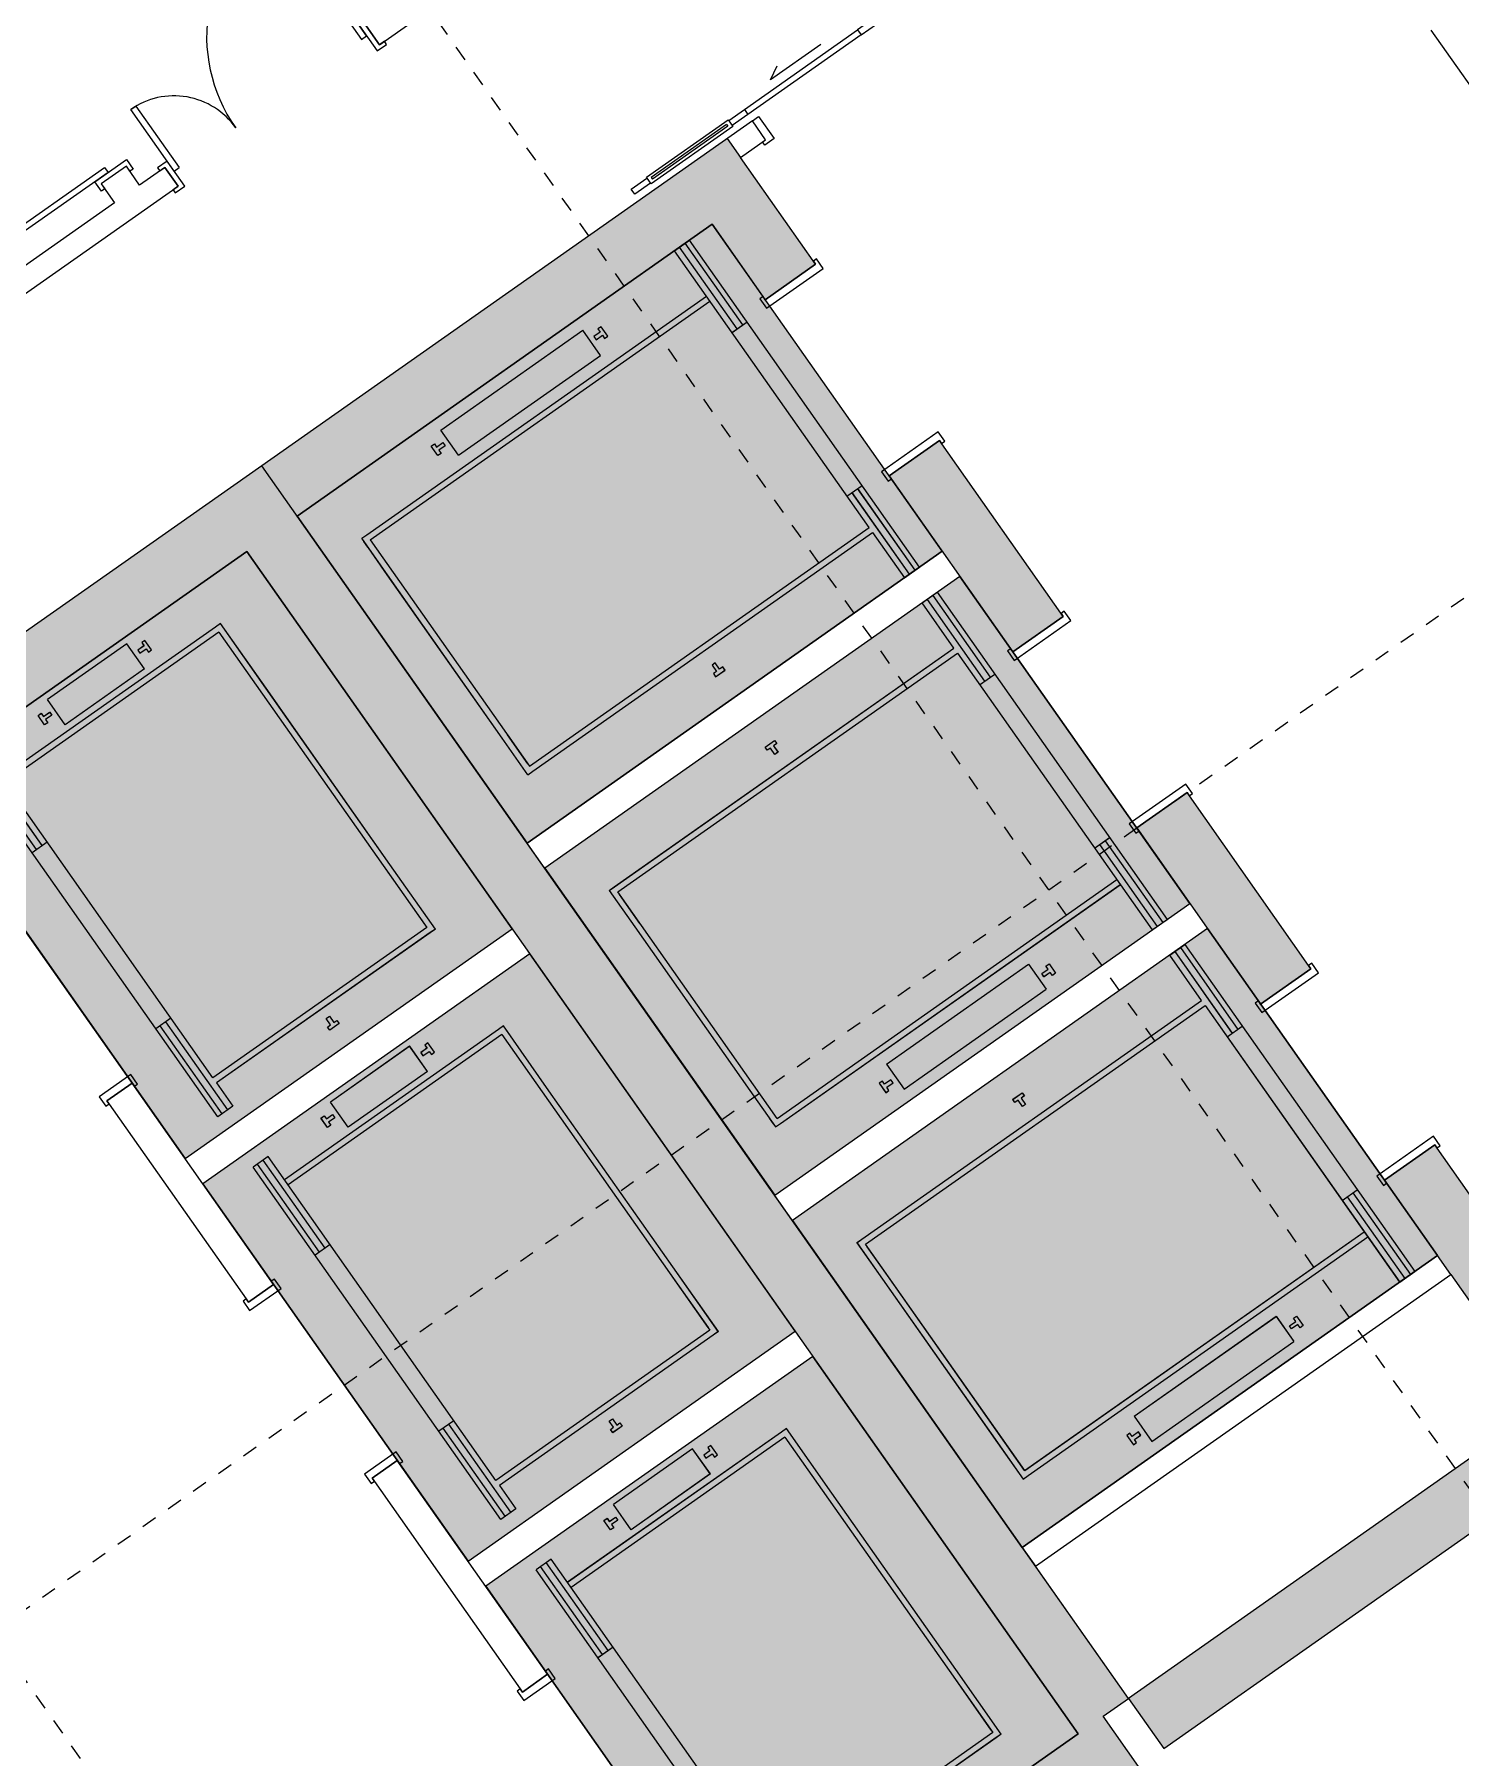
# Model space of a CAD drawing. Extents: x 274235 to 276654, y 142848 to 144425.
# Drawn here: x 276114.07 to 276123.34, y 143081.18 to 143092.39 of the extents above; entities that cross this region are included whole.
import ezdxf

# ---------------------------------------------------------------- set-up
doc = ezdxf.new("R2010")
doc.units = 0
doc.header["$LTSCALE"] = 1.5
doc.linetypes.add('ACM-G-CENTER', pattern=[50.8, 31.75, -6.35, 6.35, -6.35])
doc.linetypes.add('Hidden 1_32_', pattern=[1.389063, 0.79375, -0.595313])
doc.layers.get('0').update_dxf_attribs({"linetype": 'CONTINUOUS', "lineweight": 0})
for name, color, linetype, lineweight in [('_ACM-A-DETL', 7, 'CONTINUOUS', 5), ('_ACM-A-DOOR', 1, 'CONTINUOUS', 5), ('_ACM-A-GRID', 3, 'CONTINUOUS', 5), ('_ACM-A-OTHER', 1, 'CONTINUOUS', 5), ('_ACM-A-WALL-FULL', 6, 'CONTINUOUS', 13), ('_ACM-A-WALL-PATT', 8, 'CONTINUOUS', 9)]:
    doc.layers.add(name, color=color, linetype=linetype, lineweight=lineweight)

# ---------------------------------------------------------------- blocks, each defined once
blk = doc.blocks.new('acm_Generic Model-Elevator-Side Load - Side Load Elevator-3731281-B1_Working')
at = {"layer": '_ACM-A-OTHER'}
blk.add_hatch(color=256, dxfattribs=at).paths.add_polyline_path([(0, 1500), (-2600, 1500), (-2600, -1500), (0, -1500)])
for p, q in [((-2600, 1500), (-2600, -1500)), ((0, 1500), (-2600, 1500)), ((0, 1500), (-2600, 1500)), ((-2600, 1500), (-2600, -1500)), ((0, 1500), (0, -1500)), ((0, -1500), (0, 1500)), ((-1325, 1332.5), (-1325, 1357.5)), ((-1325, 1357.5), (-1250, 1357.5)), ((-1250, 1357.5), (-1250, 1332.5)), ((-450, 1400), (-330, 1400)), ((-450, 1215), (-450, 1400)), ((-410, 1400), (-410, 700)), ((-365, 1400), (-365, 700)), ((-330, 1400), (-330, -1400)), ((-1300, 1332.5), (-1325, 1332.5)), ((-1300, 1282.5), (-1300, 1332.5)), ((-1275, 1282.5), (-1300, 1282.5)), ((-1275, 1332.5), (-1275, 1282.5)), ((-1250, 1332.5), (-1275, 1332.5)), ((-2190, 1215), (-2190, 700)), ((-2190, 1215), (-2150, 1215)), ((-2150, 1215), (-450, 1215)), ((-2150, -1175), (-2150, 1175)), ((-2150, 1175), (-450, 1175)), ((-2150, 700), (-2150, 1155)), ((-450, 1175), (-450, -1400)), ((-2190, 700), (-2190, -700)), ((-450, 700), (-330, 700)), ((-2190, -700), (-2190, -1215)), ((-450, -700), (-330, -700)), ((-410, -700), (-410, -1400)), ((-365, -700), (-365, -1400)), ((-2190, -1144.1), (-2190, -1189.1)), ((-2190, -1215), (-2150, -1215)), ((-2150, -1175), (-450, -1175)), ((-2150, -1215), (-450, -1215)), ((-1700, -1332.5), (-1725, -1332.5)), ((-1725, -1332.5), (-1725, -1407.5)), ((-1700, -1357.5), (-1700, -1332.5)), ((-1615, -1257.5), (-1615, -1457.5)), ((-1615, -1257.5), (-985, -1257.5)), ((-985, -1257.5), (-985, -1457.5)), ((-900, -1332.5), (-875, -1332.5)), ((-900, -1357.5), (-900, -1332.5)), ((-875, -1332.5), (-875, -1407.5)), ((-1725, -1407.5), (-1700, -1407.5)), ((-1650, -1357.5), (-1700, -1357.5)), ((-1700, -1382.5), (-1650, -1382.5)), ((-1700, -1407.5), (-1700, -1382.5)), ((-1650, -1382.5), (-1650, -1357.5)), ((-950, -1357.5), (-900, -1357.5)), ((-950, -1382.5), (-950, -1357.5)), ((-900, -1382.5), (-950, -1382.5)), ((-900, -1407.5), (-900, -1382.5)), ((-875, -1407.5), (-900, -1407.5)), ((-450, -1400), (-330, -1400)), ((-2600, -1500), (0, -1500)), ((-2600, -1500), (0, -1500)), ((-1615, -1457.5), (-985, -1457.5))]:
    blk.add_line(p, q, dxfattribs=at)
blk = doc.blocks.new('acm_Generic Model-Elevator-Side Load - Side Load Elevator-3718905-B1_Working')
at = {"layer": '_ACM-A-OTHER'}
blk.add_hatch(color=256, dxfattribs=at).paths.add_polyline_path([(-3300, -1300), (0, -1300), (0, 1300), (-3300, 1300)])
for p, q in [((-3300, 1300), (-3300, -1300)), ((0, 1300), (-3300, 1300)), ((0, 1300), (-3300, 1300)), ((-3300, 1300), (-3300, -1300)), ((-300, 1300), (-180, 1300)), ((-300, 940), (-300, 1300)), ((-260, 1300), (-260, 650)), ((-215, 1300), (-215, 650)), ((-180, 1300), (-180, -1300)), ((0, 1300), (0, -1300)), ((0, -1300), (0, 1300)), ((-1675, 1095), (-1675, 1120)), ((-1675, 1120), (-1600, 1120)), ((-1650, 1095), (-1675, 1095)), ((-1650, 1045), (-1650, 1095)), ((-1625, 1045), (-1650, 1045)), ((-1625, 1095), (-1625, 1045)), ((-1600, 1095), (-1625, 1095)), ((-1600, 1120), (-1600, 1095)), ((-3040, 940), (-3040, 650)), ((-3040, 940), (-3000, 940)), ((-3000, 940), (-300, 940)), ((-3000, -900), (-3000, 900)), ((-3000, 900), (-300, 900)), ((-300, 900), (-300, -1300)), ((-3000, 650), (-3000, 880)), ((-3040, 650), (-3040, -650)), ((-300, 650), (-180, 650)), ((-3040, -650), (-3040, -940)), ((-300, -650), (-180, -650)), ((-260, -650), (-260, -1300)), ((-215, -650), (-215, -1300)), ((-3040, -869), (-3040, -914)), ((-3040, -940), (-3000, -940)), ((-3000, -900), (-300, -900)), ((-3000, -940), (-300, -940)), ((-2300, -1095), (-2325, -1095)), ((-2325, -1095), (-2325, -1170)), ((-2300, -1120), (-2300, -1095)), ((-2250, -1120), (-2300, -1120)), ((-2250, -1145), (-2250, -1120)), ((-2215, -1020), (-2215, -1220)), ((-2215, -1020), (-1085, -1020)), ((-1085, -1020), (-1085, -1220)), ((-1050, -1120), (-1000, -1120)), ((-1050, -1145), (-1050, -1120)), ((-1000, -1095), (-975, -1095)), ((-1000, -1120), (-1000, -1095)), ((-975, -1095), (-975, -1170)), ((-2325, -1170), (-2300, -1170)), ((-2300, -1145), (-2250, -1145)), ((-2300, -1170), (-2300, -1145)), ((-2215, -1220), (-1085, -1220)), ((-1000, -1145), (-1050, -1145)), ((-1000, -1170), (-1000, -1145)), ((-975, -1170), (-1000, -1170)), ((-3300, -1300), (0, -1300)), ((-3300, -1300), (0, -1300)), ((-300, -1300), (-180, -1300))]:
    blk.add_line(p, q, dxfattribs=at)
blk = doc.blocks.new('acm_Generic Model-Elevator-Side Load - Side Load Elevator-3719004-B1_Working')
at = {"layer": '_ACM-A-OTHER'}
blk.add_hatch(color=256, dxfattribs=at).paths.add_polyline_path([(-3300, -1300), (0, -1300), (0, 1300), (-3300, 1300)])
for p, q in [((-3300, 1300), (0, 1300)), ((-3300, -1300), (-3300, 1300)), ((0, 1300), (-3300, 1300)), ((-3300, 1300), (-3300, -1300)), ((-300, 1300), (-180, 1300)), ((-300, -900), (-300, 1300)), ((-260, 650), (-260, 1300)), ((-215, 650), (-215, 1300)), ((-180, -1300), (-180, 1300)), ((0, -1300), (0, 1300)), ((0, -1300), (0, 1300)), ((-2325, 1170), (-2300, 1170)), ((-2325, 1095), (-2325, 1170)), ((-2300, 1170), (-2300, 1145)), ((-2300, 1145), (-2250, 1145)), ((-2250, 1145), (-2250, 1120)), ((-2215, 1020), (-2215, 1220)), ((-2215, 1220), (-1085, 1220)), ((-1085, 1020), (-1085, 1220)), ((-1050, 1145), (-1050, 1120)), ((-1000, 1145), (-1050, 1145)), ((-1000, 1170), (-1000, 1145)), ((-975, 1170), (-1000, 1170)), ((-975, 1095), (-975, 1170)), ((-2300, 1095), (-2325, 1095)), ((-2300, 1120), (-2300, 1095)), ((-2250, 1120), (-2300, 1120)), ((-2215, 1020), (-1085, 1020)), ((-1050, 1120), (-1000, 1120)), ((-1000, 1120), (-1000, 1095)), ((-1000, 1095), (-975, 1095)), ((-3040, 650), (-3040, 940)), ((-3040, 940), (-3000, 940)), ((-3040, 869), (-3040, 914)), ((-3000, 940), (-300, 940)), ((-3000, 900), (-300, 900)), ((-3000, 900), (-3000, -900)), ((-3040, -650), (-3040, 650)), ((-300, 650), (-180, 650)), ((-3040, -940), (-3040, -650)), ((-3000, -650), (-3000, -880)), ((-300, -650), (-180, -650)), ((-260, -1300), (-260, -650)), ((-215, -1300), (-215, -650)), ((-3040, -940), (-3000, -940)), ((-3000, -900), (-300, -900)), ((-3000, -940), (-300, -940)), ((-300, -940), (-300, -1300)), ((-1675, -1095), (-1675, -1120)), ((-1650, -1095), (-1675, -1095)), ((-1675, -1120), (-1600, -1120)), ((-1650, -1045), (-1650, -1095)), ((-1625, -1045), (-1650, -1045)), ((-1625, -1095), (-1625, -1045)), ((-1600, -1095), (-1625, -1095)), ((-1600, -1120), (-1600, -1095)), ((0, -1300), (-3300, -1300)), ((-3300, -1300), (0, -1300)), ((-300, -1300), (-180, -1300))]:
    blk.add_line(p, q, dxfattribs=at)
blk = doc.blocks.new('BASEMENT20250512')
at = {"layer": '_ACM-A-WALL-PATT', "lineweight": 5}
for points in [[(877542.0965, 655623.9523), (877824.9392, 655906.7951), (870895.2928, 662836.4415), (870612.4501, 662553.5988), (870895.2928, 662270.7561)], [(864389.9104, 655765.3737), (870895.2928, 662270.7561), (870612.4501, 662553.5988), (864107.0677, 656048.2164)], [(871319.5568, 648835.7272), (877966.3606, 655482.531), (877683.5179, 655765.3737), (871036.7141, 649118.57)]]:
    blk.add_hatch(color=256, dxfattribs=at).paths.add_polyline_path(points)
at = {"layer": '_ACM-A-WALL-FULL', "lineweight": 9}
for p, q in [((870895.2928, 662836.4415), (864107.0677, 656048.2164)), ((877824.9392, 655906.7951), (870895.2928, 662836.4415)), ((864389.9104, 655765.3737), (870895.2928, 662270.7561)), ((870895.2928, 662270.7561), (877542.0965, 655623.9523)), ((877683.5179, 655765.3737), (877824.9392, 655906.7951)), ((877966.3606, 655482.531), (877683.5179, 655765.3737)), ((877542.0965, 655623.9523), (871036.7141, 649118.57))]:
    blk.add_line(p, q, dxfattribs=at)
at = {"layer": '_ACM-A-OTHER'}
for name, p, rotation in [('acm_Generic Model-Elevator-Side Load - Side Load Elevator-3719004-B1_Working', (874430.8267, 663967.8124), 45.00000000020133), ('acm_Generic Model-Elevator-Side Load - Side Load Elevator-3718905-B1_Working', (876410.7257, 661987.9134), 44.99999999999734), ('acm_Generic Model-Elevator-Side Load - Side Load Elevator-3731281-B1_Working', (870117.4753, 659371.6183), 225.0000000001998), ('acm_Generic Model-Elevator-Side Load - Side Load Elevator-3718905-B1_Working', (878390.6247, 660008.0144), 44.99999999999734), ('acm_Generic Model-Elevator-Side Load - Side Load Elevator-3731281-B1_Working', (872380.217, 657108.8766), 225.0000000001998), ('acm_Generic Model-Elevator-Side Load - Side Load Elevator-3731281-B1_Working', (874642.9587, 654846.1349), 225.0000000001998)]:
    blk.add_blockref(name, p, dxfattribs=dict(at, rotation=rotation))
blk = doc.blocks.new('acm_Generic Model-Elevator-Side Load - Side Load Elevator-3731281-F5_Working')
at = {"layer": '_ACM-A-OTHER'}
blk.add_hatch(color=256, dxfattribs=at).paths.add_polyline_path([(0, 1500), (-2600, 1500), (-2600, -1500), (0, -1500), (0, -265.1)])
for p, q in [((-2600, 1500), (-2600, -1500)), ((0, 1500), (-2600, 1500)), ((0, 1500), (-2600, 1500)), ((-2600, 1500), (-2600, -1500)), ((0, 1500), (0, -1500)), ((0, -1500), (0, 1500)), ((-1325, 1332.5), (-1325, 1357.5)), ((-1325, 1357.5), (-1250, 1357.5)), ((-1250, 1357.5), (-1250, 1332.5)), ((-450, 1400), (-330, 1400)), ((-450, 1215), (-450, 1400)), ((-410, 1400), (-410, 700)), ((-365, 1400), (-365, 700)), ((-330, 1400), (-330, -1400)), ((-1300, 1332.5), (-1325, 1332.5)), ((-1300, 1282.5), (-1300, 1332.5)), ((-1275, 1282.5), (-1300, 1282.5)), ((-1275, 1332.5), (-1275, 1282.5)), ((-1250, 1332.5), (-1275, 1332.5)), ((-2190, 1215), (-2190, 700)), ((-2190, 1215), (-2150, 1215)), ((-2150, 1215), (-450, 1215)), ((-2150, -1175), (-2150, 1175)), ((-2150, 1175), (-450, 1175)), ((-2150, 700), (-2150, 1155)), ((-450, 1175), (-450, -1400)), ((-2190, 700), (-2190, -700)), ((-450, 700), (-330, 700)), ((-2190, -700), (-2190, -1215)), ((-450, -700), (-330, -700)), ((-410, -700), (-410, -1400)), ((-365, -700), (-365, -1400)), ((-2190, -1144.1), (-2190, -1189.1)), ((-2190, -1215), (-2150, -1215)), ((-2150, -1175), (-450, -1175)), ((-2150, -1215), (-450, -1215)), ((-1700, -1332.5), (-1725, -1332.5)), ((-1725, -1332.5), (-1725, -1407.5)), ((-1700, -1357.5), (-1700, -1332.5)), ((-1615, -1257.5), (-1615, -1457.5)), ((-1615, -1257.5), (-985, -1257.5)), ((-985, -1257.5), (-985, -1457.5)), ((-900, -1332.5), (-875, -1332.5)), ((-900, -1357.5), (-900, -1332.5)), ((-875, -1332.5), (-875, -1407.5)), ((-1725, -1407.5), (-1700, -1407.5)), ((-1650, -1357.5), (-1700, -1357.5)), ((-1700, -1382.5), (-1650, -1382.5)), ((-1700, -1407.5), (-1700, -1382.5)), ((-1650, -1382.5), (-1650, -1357.5)), ((-950, -1357.5), (-900, -1357.5)), ((-950, -1382.5), (-950, -1357.5)), ((-900, -1382.5), (-950, -1382.5)), ((-900, -1407.5), (-900, -1382.5)), ((-875, -1407.5), (-900, -1407.5)), ((-450, -1400), (-330, -1400)), ((-2600, -1500), (0, -1500)), ((-2600, -1500), (0, -1500)), ((-1615, -1457.5), (-985, -1457.5))]:
    blk.add_line(p, q, dxfattribs=at)
blk = doc.blocks.new('acm_Generic Model-Elevator-Side Load - Side Load Elevator-3718905-F5_Working')
at = {"layer": '_ACM-A-OTHER'}
blk.add_hatch(color=256, dxfattribs=at).paths.add_polyline_path([(-3300, -1300), (0, -1300), (0, 1300), (-3300, 1300)])
for p, q in [((-3300, 1300), (-3300, -1300)), ((0, 1300), (-3300, 1300)), ((0, 1300), (-3300, 1300)), ((-3300, 1300), (-3300, -1300)), ((-300, 1300), (-180, 1300)), ((-300, 940), (-300, 1300)), ((-260, 1300), (-260, 650)), ((-215, 1300), (-215, 650)), ((-180, 1300), (-180, -1300)), ((0, 1300), (0, -1300)), ((0, -1300), (0, 1300)), ((-1675, 1095), (-1675, 1120)), ((-1675, 1120), (-1600, 1120)), ((-1650, 1095), (-1675, 1095)), ((-1650, 1045), (-1650, 1095)), ((-1625, 1045), (-1650, 1045)), ((-1625, 1095), (-1625, 1045)), ((-1600, 1095), (-1625, 1095)), ((-1600, 1120), (-1600, 1095)), ((-3040, 940), (-3040, 650)), ((-3040, 940), (-3000, 940)), ((-3000, 940), (-300, 940)), ((-3000, -900), (-3000, 900)), ((-3000, 900), (-300, 900)), ((-300, 900), (-300, -1300)), ((-3000, 650), (-3000, 880)), ((-3040, 650), (-3040, -650)), ((-300, 650), (-180, 650)), ((-3040, -650), (-3040, -940)), ((-300, -650), (-180, -650)), ((-260, -650), (-260, -1300)), ((-215, -650), (-215, -1300)), ((-3040, -869), (-3040, -914)), ((-3040, -940), (-3000, -940)), ((-3000, -900), (-300, -900)), ((-3000, -940), (-300, -940)), ((-2300, -1095), (-2325, -1095)), ((-2325, -1095), (-2325, -1170)), ((-2300, -1120), (-2300, -1095)), ((-2250, -1120), (-2300, -1120)), ((-2250, -1145), (-2250, -1120)), ((-2215, -1020), (-2215, -1220)), ((-2215, -1020), (-1085, -1020)), ((-1085, -1020), (-1085, -1220)), ((-1050, -1120), (-1000, -1120)), ((-1050, -1145), (-1050, -1120)), ((-1000, -1095), (-975, -1095)), ((-1000, -1120), (-1000, -1095)), ((-975, -1095), (-975, -1170)), ((-2325, -1170), (-2300, -1170)), ((-2300, -1145), (-2250, -1145)), ((-2300, -1170), (-2300, -1145)), ((-2215, -1220), (-1085, -1220)), ((-1000, -1145), (-1050, -1145)), ((-1000, -1170), (-1000, -1145)), ((-975, -1170), (-1000, -1170)), ((-3300, -1300), (0, -1300)), ((-3300, -1300), (0, -1300)), ((-300, -1300), (-180, -1300))]:
    blk.add_line(p, q, dxfattribs=at)
blk = doc.blocks.new('acm_Generic Model-Elevator-Side Load - Side Load Elevator-3719004-F5_Working')
at = {"layer": '_ACM-A-OTHER'}
blk.add_hatch(color=256, dxfattribs=at).paths.add_polyline_path([(-3300, -1300), (0, -1300), (0, 1300), (-3300, 1300), (-3300, -1018)])
for p, q in [((-3300, 1300), (0, 1300)), ((-3300, -1300), (-3300, 1300)), ((0, 1300), (-3300, 1300)), ((-3300, 1300), (-3300, -1300)), ((-300, 1300), (-180, 1300)), ((-300, -900), (-300, 1300)), ((-260, 650), (-260, 1300)), ((-215, 650), (-215, 1300)), ((-180, -1300), (-180, 1300)), ((0, -1300), (0, 1300)), ((0, -1300), (0, 1300)), ((-2325, 1170), (-2300, 1170)), ((-2325, 1095), (-2325, 1170)), ((-2300, 1170), (-2300, 1145)), ((-2300, 1145), (-2250, 1145)), ((-2250, 1145), (-2250, 1120)), ((-2215, 1020), (-2215, 1220)), ((-2215, 1220), (-1085, 1220)), ((-1085, 1020), (-1085, 1220)), ((-1050, 1145), (-1050, 1120)), ((-1000, 1145), (-1050, 1145)), ((-1000, 1170), (-1000, 1145)), ((-975, 1170), (-1000, 1170)), ((-975, 1095), (-975, 1170)), ((-2300, 1095), (-2325, 1095)), ((-2300, 1120), (-2300, 1095)), ((-2250, 1120), (-2300, 1120)), ((-2215, 1020), (-1085, 1020)), ((-1050, 1120), (-1000, 1120)), ((-1000, 1120), (-1000, 1095)), ((-1000, 1095), (-975, 1095)), ((-3040, 650), (-3040, 940)), ((-3040, 940), (-3000, 940)), ((-3040, 869), (-3040, 914)), ((-3000, 940), (-300, 940)), ((-3000, 900), (-300, 900)), ((-3000, 900), (-3000, -900)), ((-3040, -650), (-3040, 650)), ((-300, 650), (-180, 650)), ((-3040, -940), (-3040, -650)), ((-3000, -650), (-3000, -880)), ((-300, -650), (-180, -650)), ((-260, -1300), (-260, -650)), ((-215, -1300), (-215, -650)), ((-3040, -940), (-3000, -940)), ((-3000, -900), (-300, -900)), ((-3000, -940), (-300, -940)), ((-300, -940), (-300, -1300)), ((-1675, -1095), (-1675, -1120)), ((-1650, -1095), (-1675, -1095)), ((-1675, -1120), (-1600, -1120)), ((-1650, -1045), (-1650, -1095)), ((-1625, -1045), (-1650, -1045)), ((-1625, -1095), (-1625, -1045)), ((-1600, -1095), (-1625, -1095)), ((-1600, -1120), (-1600, -1095)), ((0, -1300), (-3300, -1300)), ((-3300, -1300), (0, -1300)), ((-300, -1300), (-180, -1300))]:
    blk.add_line(p, q, dxfattribs=at)
blk = doc.blocks.new('ACM_Door-Regular-Uneven - 1623_1450_ U-2207762-F5_Working')
at = {"layer": '_ACM-A-DOOR'}
for p, q in [((725, 1060), (765, 1060)), ((725, 1060), (725, 20)), ((765, 20), (765, 1060)), ((-765, 510), (-725, 510)), ((-765, 20), (-765, 510)), ((-725, 510), (-725, 20)), ((-765, 100), (-840, 100)), ((-840, 100), (-840, 75)), ((-840, 75), (-800, 75)), ((-800, 75), (-800, -75)), ((-765, -100), (-765, 100)), ((-765, 20), (-725, 20)), ((725, 20), (765, 20)), ((840, 100), (765, 100)), ((765, 100), (765, -100)), ((800, -75), (800, 75)), ((800, 75), (840, 75)), ((840, 75), (840, 100)), ((-800, -75), (-840, -75)), ((-840, -75), (-840, -100)), ((-840, -100), (-765, -100)), ((765, -100), (840, -100)), ((840, -75), (800, -75)), ((840, -100), (840, -75))]:
    blk.add_line(p, q, dxfattribs=at)
for centre, radius, start, end in [((765, 20), 1040, 90, 180), ((-765, 20), 490, 360, 90)]:
    blk.add_arc(centre, radius, start, end, dxfattribs=at)
blk = doc.blocks.new('ACM_Door-Regular-Uneven - 1623_1450_ U-4159210-F5_Working')
at = {"layer": '_ACM-A-DOOR'}
for p, q in [((-840, 125), (-765, 125)), ((-840, 100), (-840, 125)), ((-765, 125), (-765, -125)), ((765, 125), (840, 125)), ((765, -125), (765, 125)), ((840, 125), (840, 100)), ((-800, 100), (-840, 100)), ((-800, -100), (-800, 100)), ((800, 100), (800, -100)), ((840, 100), (800, 100)), ((-840, -100), (-800, -100)), ((-840, -125), (-840, -100)), ((-765, -20), (-725, -20)), ((-765, -20), (-765, -510)), ((-725, -510), (-725, -20)), ((725, -1060), (725, -20)), ((725, -20), (765, -20)), ((765, -20), (765, -1060)), ((800, -100), (840, -100)), ((840, -100), (840, -125)), ((-765, -125), (-840, -125)), ((840, -125), (765, -125)), ((-765, -510), (-725, -510)), ((725, -1060), (765, -1060))]:
    blk.add_line(p, q, dxfattribs=at)
for centre, radius, start, end in [((-765, -20), 490, 270, 0), ((765, -20), 1040, 180, 270)]:
    blk.add_arc(centre, radius, start, end, dxfattribs=at)
blk = doc.blocks.new('ACM_Door-Barn-Double - 1823_1700_ B-D-4176352-F5_Working')
at = {"layer": '_ACM-A-DOOR'}
for p, q in [((-925, 100), (-850, 100)), ((-925, 75), (-925, 100)), ((-900, 75), (-925, 75)), ((-900, -75), (-900, 75)), ((-850, 100), (-850, -75)), ((850, 100), (925, 100)), ((850, -75), (850, 100)), ((900, 75), (900, -75)), ((925, 75), (900, 75)), ((925, 100), (925, 75)), ((-850, -75), (-900, -75)), ((900, -75), (850, -75)), ((-1675, -125), (-1800, -125)), ((-1800, -125), (-1800, -165)), ((-1800, -165), (-1675, -165)), ((-1650, -152.5), (-1650, -137.5)), ((-1050, -137.5), (-1650, -137.5)), ((-1050, -152.5), (-1650, -152.5)), ((-1050, -152.5), (-1050, -137.5)), ((-900, -125), (-1025, -125)), ((-1025, -165), (-900, -165)), ((-900, -165), (-900, -125)), ((900, -125), (1025, -125)), ((900, -165), (900, -125)), ((1025, -165), (900, -165)), ((1050, -152.5), (1050, -137.5)), ((1050, -137.5), (1650, -137.5)), ((1050, -152.5), (1650, -152.5)), ((1650, -152.5), (1650, -137.5)), ((1675, -125), (1800, -125)), ((1800, -165), (1675, -165)), ((1800, -125), (1800, -165)), ((-650, -225), (-563.4, -275)), ((-250, -225), (-650, -225)), ((250, -225), (650, -225)), ((650, -225), (563.4, -275))]:
    blk.add_line(p, q, dxfattribs=at)
at = {"layer": '_ACM-A-DOOR', "lineweight": 13}
for p, q in [((-1025, -118.65), (-1675, -118.65)), ((-1675, -118.65), (-1675, -171.35)), ((-1675, -171.35), (-1025, -171.35)), ((-1025, -171.35), (-1025, -118.65)), ((1025, -118.65), (1675, -118.65)), ((1025, -171.35), (1025, -118.65)), ((1675, -171.35), (1025, -171.35)), ((1675, -118.65), (1675, -171.35))]:
    blk.add_line(p, q, dxfattribs=at)
at = {"layer": '_ACM-A-DOOR', "lineweight": 5}
for p, q in [((0, -125), (-900, -125)), ((-900, -165), (0, -165)), ((0, -165), (0, -125)), ((0, -125), (900, -125)), ((0, -165), (0, -125)), ((900, -165), (0, -165))]:
    blk.add_line(p, q, dxfattribs=at)
blk = doc.blocks.new('ACM_Door-Opening Frame - 1423_1300_ O-F-4176880-F5_Working')
at = {"layer": '_ACM-A-DOOR'}
for p, q in [((-650, 225), (-725, 225)), ((-725, 225), (-725, 200)), ((-650, -225), (-650, 225)), ((725, 225), (650, 225)), ((650, 225), (650, -225)), ((725, 200), (725, 225)), ((-725, 200), (-700, 200)), ((-700, 200), (-700, -200)), ((700, -200), (700, 200)), ((700, 200), (725, 200)), ((-700, -200), (-725, -200)), ((-725, -200), (-725, -225)), ((725, -200), (700, -200)), ((725, -225), (725, -200)), ((-725, -225), (-650, -225)), ((650, -225), (725, -225))]:
    blk.add_line(p, q, dxfattribs=at)
blk = doc.blocks.new('ACM_Door-Opening Frame - 1423_1300_ O-F-3244723-F5_Working')
at = {"layer": '_ACM-A-DOOR'}
for p, q in [((-650, 125), (-725, 125)), ((-725, 125), (-725, 100)), ((-650, -125), (-650, 125)), ((725, 125), (650, 125)), ((650, 125), (650, -125)), ((725, 100), (725, 125)), ((-725, 100), (-700, 100)), ((-700, 100), (-700, -100)), ((700, -100), (700, 100)), ((700, 100), (725, 100)), ((-700, -100), (-725, -100)), ((-725, -100), (-725, -125)), ((725, -100), (700, -100)), ((725, -125), (725, -100)), ((-725, -125), (-650, -125)), ((650, -125), (725, -125))]:
    blk.add_line(p, q, dxfattribs=at)
blk = doc.blocks.new('5f0512')
at = {"layer": '_ACM-A-WALL-PATT', "lineweight": 9}
for points in [[(-129025.988, -67850.9666), (-126409.6929, -65234.6715), (-126692.5356, -64951.8287), (-129308.8307, -67568.1239)], [(-122662.0269, -74780.613), (-122379.1842, -74497.7703), (-129308.8307, -67568.1239), (-129591.6734, -67850.9666), (-126107.0996, -71335.5404)], [(-122096.3415, -74780.613), (-119480.0464, -72164.3179), (-119762.8891, -71881.4752), (-122379.1842, -74497.7703)], [(-128884.5666, -81568.8381), (-122237.7629, -74922.0344), (-122520.6056, -74639.1917), (-129167.4093, -81285.9954)]]:
    blk.add_hatch(color=256, dxfattribs=at).paths.add_polyline_path(points)
h = blk.add_hatch(color=256, dxfattribs=at)
h.paths.add_polyline_path([(-120045.7318, -72164.3179), (-119762.8891, -71881.4752), (-121035.6813, -70608.683), (-121318.524, -70891.5257), (-120788.1939, -71421.8558)])
h.paths.add_polyline_path([(-122308.4735, -69901.5762), (-122025.6308, -69618.7335), (-123015.5803, -68628.784), (-123298.423, -68911.6267), (-122720.3613, -69489.6884)])
h.paths.add_polyline_path([(-124288.3725, -67921.6772), (-124005.5298, -67638.8345), (-124995.4793, -66648.885), (-125278.322, -66931.7277)])
h.paths.add_polyline_path([(-126268.2715, -65941.7782), (-125985.4288, -65658.9355), (-126409.6929, -65234.6715), (-126692.5356, -65517.5142)])
h = blk.add_hatch(color=256, dxfattribs=at)
h.paths.add_polyline_path([(-135814.2131, -74639.1917), (-133551.4714, -72376.45), (-133834.3141, -72093.6073), (-136097.0558, -74356.349)])
h.paths.add_polyline_path([(-132278.6792, -71103.6578), (-129308.8307, -68133.8093), (-129591.6734, -67850.9666), (-132561.5219, -70820.8151), (-132508.4889, -70873.8481)])
at = {"layer": '_ACM-A-DETL', "linetype": 'Hidden 1_32_'}
blk.add_arc((-129126.9536, -64761.5914), 30000, 279.94533336, 350.05103871, dxfattribs=at)
at = {"layer": '_ACM-A-GRID', "linetype": 'ACM-G-CENTER'}
for p, q in [((-165371.2764, -110984.4801), (-111914.0039, -57527.2076)), ((-114035.3242, -79164.6751), (-134399.9995, -58799.9998)), ((-119975.0212, -85104.372), (-140339.6965, -64739.6967))]:
    blk.add_line(p, q, dxfattribs=at)
at = {"layer": '_ACM-A-WALL-FULL', "lineweight": 18}
for p, q in [((-129025.9879, -64739.6967), (-127541.0637, -63254.7725)), ((-122304.7722, -63470.6059), (-116651.6193, -69123.7588)), ((-129132.054, -64633.6307), (-129025.9879, -64739.6967)), ((-126551.1142, -64810.4074), (-129308.8307, -67568.1239)), ((-126445.0482, -64916.4734), (-126551.1142, -64810.4074)), ((-126586.4695, -65057.8948), (-126445.0482, -64916.4734)), ((-125985.4288, -65658.9355), (-126586.4695, -65057.8948)), ((-129025.988, -67850.9666), (-126692.5356, -65517.5142)), ((-126692.5356, -65517.5142), (-126268.2715, -65941.7782)), ((-126268.2715, -65941.7782), (-125985.4288, -65658.9355)), ((-130263.4248, -65765.0015), (-130404.8462, -65906.4229)), ((-130157.3588, -65871.0676), (-130263.4248, -65765.0015)), ((-132985.7859, -68699.4947), (-130157.3588, -65871.0676)), ((-130510.9122, -65800.3569), (-130652.3335, -65941.7782)), ((-130404.8462, -65906.4229), (-130510.9122, -65800.3569)), ((-130652.3335, -65941.7782), (-130546.2675, -66047.8443)), ((-130546.2675, -66047.8443), (-133091.8519, -68593.4287)), ((-124995.4793, -66648.885), (-125278.322, -66931.7277)), ((-124005.5298, -67638.8345), (-124995.4793, -66648.885)), ((-125278.322, -66931.7277), (-124288.3725, -67921.6772)), ((-129308.8307, -67568.1239), (-132561.5219, -70820.8151)), ((-124288.3725, -67921.6772), (-124005.5298, -67638.8345)), ((-123227.7124, -73649.2422), (-129025.988, -67850.9666)), ((-131147.3083, -69972.2869), (-129308.8307, -68133.8093)), ((-129308.8307, -68133.8093), (-122662.0269, -74780.613)), ((-123015.5803, -68628.784), (-123298.423, -68911.6267)), ((-122025.6308, -69618.7335), (-123015.5803, -68628.784)), ((-123298.423, -68911.6267), (-122308.4735, -69901.5762)), ((-122308.4735, -69901.5762), (-122025.6308, -69618.7335)), ((-121035.6813, -70608.683), (-121318.524, -70891.5257)), ((-119762.8891, -71881.4752), (-121035.6813, -70608.683)), ((-121318.524, -70891.5257), (-120894.26, -71315.7898)), ((-120894.26, -71315.7898), (-123227.7124, -73649.2422)), ((-123121.6463, -73755.3082), (-120788.1939, -71421.8558)), ((-120788.1939, -71421.8558), (-120045.7318, -72164.3179)), ((-129450.252, -71669.3432), (-129591.6734, -71810.7645)), ((-128318.8812, -72800.714), (-129450.252, -71669.3432)), ((-129591.6734, -71810.7645), (-128460.3025, -72942.1354)), ((-120045.7318, -72164.3179), (-122379.1842, -74497.7703)), ((-122096.3415, -74780.613), (-119480.0464, -72164.3179)), ((-128460.3025, -72942.1354), (-128318.8812, -72800.714)), ((-127328.9317, -73790.6635), (-127470.353, -73932.0849)), ((-126126.8502, -74992.7451), (-127328.9317, -73790.6635)), ((-122379.1842, -74497.7703), (-123121.6463, -73755.3082)), ((-127470.353, -73932.0849), (-126268.2715, -75134.1664)), ((-122520.6056, -74639.1917), (-122379.1842, -74497.7703)), ((-122379.1842, -74497.7703), (-122096.3415, -74780.613)), ((-122237.7629, -74922.0344), (-122520.6056, -74639.1917)), ((-122662.0269, -74780.613), (-124500.5046, -76619.0907)), ((-126268.2715, -75134.1664), (-126126.8502, -74992.7451))]:
    blk.add_line(p, q, dxfattribs=at)
at = {"layer": '_ACM-A-WALL-FULL'}
for p, q in [((-126692.5356, -64951.8287), (-126586.4695, -65057.8948)), ((-120788.1939, -71421.8558), (-120894.26, -71315.7898)), ((-123227.7124, -73649.2422), (-123121.6463, -73755.3082))]:
    blk.add_line(p, q, dxfattribs=at)
at = {"layer": '_ACM-A-DOOR'}
for name, p, rotation in [('ACM_Door-Barn-Double - 1823_1700_ B-D-4176352-F5_Working', (-125861.6851, -64227.0443), 225), ('ACM_Door-Regular-Uneven - 1623_1450_ U-2207762-F5_Working', (-129644.7064, -65252.3491), 44.99999999999963), ('ACM_Door-Regular-Uneven - 1623_1450_ U-4159210-F5_Working', (-131147.3083, -65305.3821), 315), ('ACM_Door-Opening Frame - 1423_1300_ O-F-4176880-F5_Working', (-125631.8754, -66295.3316), 315.0000000000016), ('ACM_Door-Opening Frame - 1423_1300_ O-F-4176880-F5_Working', (-123651.9764, -68275.2306), 315.0000000000016), ('ACM_Door-Opening Frame - 1423_1300_ O-F-4176880-F5_Working', (-121672.0774, -70255.1296), 315.0000000000016), ('ACM_Door-Opening Frame - 1423_1300_ O-F-3244723-F5_Working', (-130015.9375, -71245.0791), 135.0000000000006), ('ACM_Door-Opening Frame - 1423_1300_ O-F-3244723-F5_Working', (-127894.6171, -73366.3995), 135.0000000000006), ('ACM_Door-Opening Frame - 1423_1300_ O-F-3244723-F5_Working', (-125702.5861, -75558.4305), 315.0000000000006)]:
    blk.add_blockref(name, p, dxfattribs=dict(at, rotation=rotation))
at = {"layer": '_ACM-A-OTHER'}
for name, p, rotation in [('acm_Generic Model-Elevator-Side Load - Side Load Elevator-3719004-F5_Working', (-125773.2968, -66436.753), 45.00000000020133), ('acm_Generic Model-Elevator-Side Load - Side Load Elevator-3718905-F5_Working', (-123793.3978, -68416.652), 44.99999999999734), ('acm_Generic Model-Elevator-Side Load - Side Load Elevator-3731281-F5_Working', (-130086.6481, -71032.9471), 225.0000000001998), ('acm_Generic Model-Elevator-Side Load - Side Load Elevator-3718905-F5_Working', (-121813.4988, -70396.551), 44.99999999999734), ('acm_Generic Model-Elevator-Side Load - Side Load Elevator-3731281-F5_Working', (-127823.9064, -73295.6888), 225.0000000001998), ('acm_Generic Model-Elevator-Side Load - Side Load Elevator-3731281-F5_Working', (-125561.1647, -75558.4305), 225.0000000001998)]:
    blk.add_blockref(name, p, dxfattribs=dict(at, rotation=rotation))

msp = doc.modelspace()

# ---------------------------------------------------------------- block references
at = {"xscale": 0.0009999999999999994, "yscale": 0.001, "zscale": 0.001, "rotation": 350.1075696352769}
msp.add_blockref('BASEMENT20250512', (275143.722, 142586.221), dxfattribs=at)

# ---------------------------------------------------------------- next in the draw order: block references
msp.add_blockref('5f0512', (276254.538, 143133.932), dxfattribs=at)

doc.saveas('drawing.dxf')
